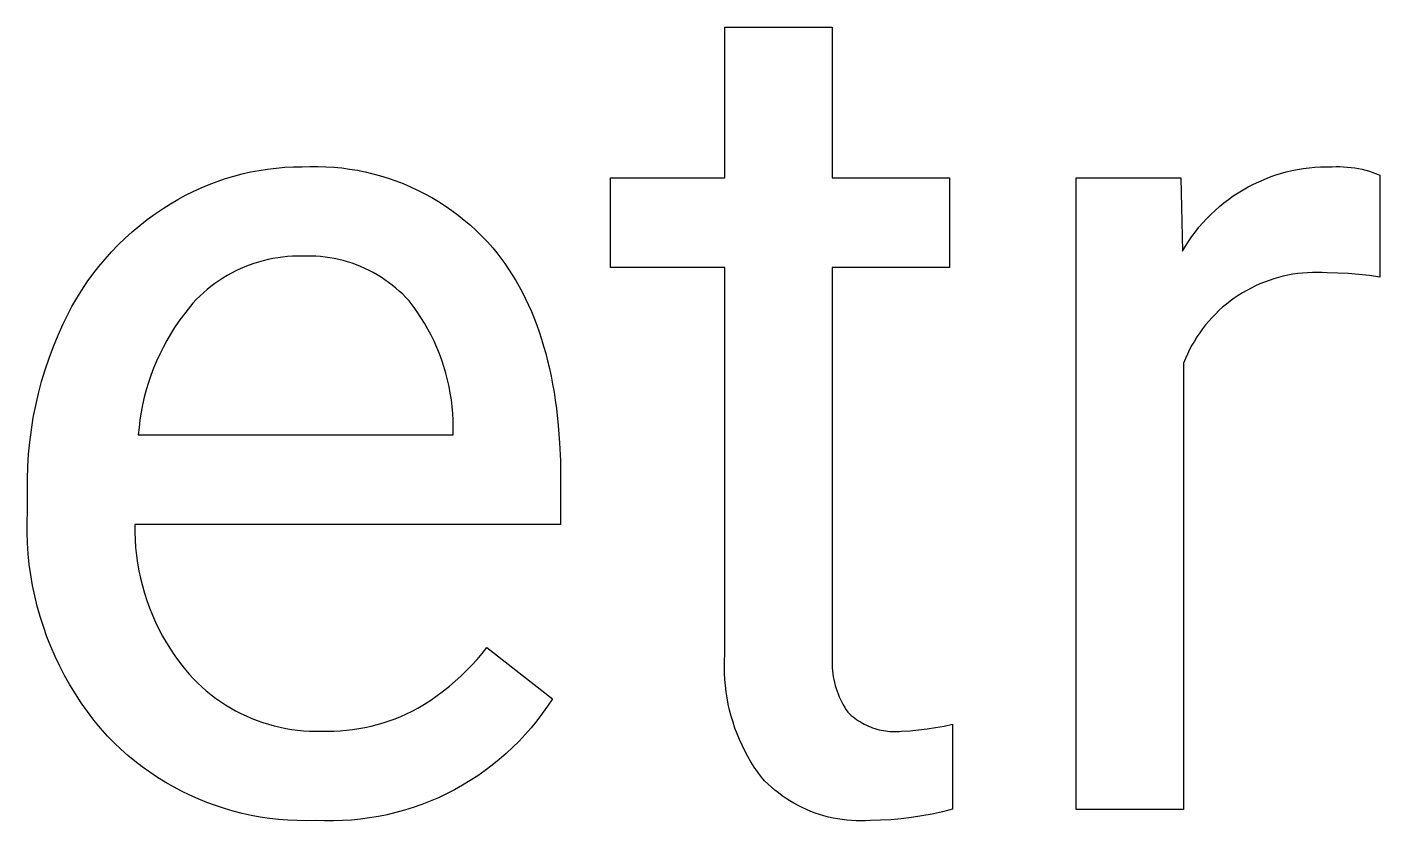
# Model space of a CAD drawing. Header units: millimetres. Extents: x 430 to 4403, y -1522 to 1254.
# Drawn here: x 4230.91 to 4276.29, y -1170.89 to -1144.27 of the extents above; entities that cross this region are included whole.
import ezdxf

# ---------------------------------------------------------------- set-up
doc = ezdxf.new("R2010")
doc.units = ezdxf.units.MM
doc.header["$MEASUREMENT"] = 0
doc.layers.add('Domyślny', color=7, linetype='Continuous', true_color=0x000000)

msp = doc.modelspace()

# ---------------------------------------------------------------- linework, layer by layer
at = {"layer": 'Domyślny'}
for p, q in [((4254.313, -1149.328), (4254.313, -1144.27)), ((4254.313, -1144.27), (4257.92, -1144.27)), ((4257.92, -1144.27), (4257.92, -1149.328)), ((4238.403, -1149.129), (4238.689, -1149.075)), ((4238.689, -1149.075), (4238.976, -1149.031)), ((4238.976, -1149.031), (4239.264, -1148.996)), ((4239.264, -1148.996), (4239.554, -1148.972)), ((4239.554, -1148.972), (4239.844, -1148.958)), ((4239.844, -1148.958), (4240.135, -1148.954)), ((4240.135, -1148.954), (4240.401, -1148.944)), ((4240.401, -1148.944), (4240.667, -1148.943)), ((4240.667, -1148.943), (4240.934, -1148.951)), ((4240.934, -1148.951), (4241.199, -1148.968)), ((4241.199, -1148.968), (4241.464, -1148.994)), ((4241.464, -1148.994), (4241.728, -1149.029)), ((4241.728, -1149.029), (4241.991, -1149.073)), ((4241.991, -1149.073), (4242.252, -1149.125)), ((4273.142, -1149.129), (4273.332, -1149.083)), ((4273.332, -1149.083), (4273.524, -1149.045)), ((4273.524, -1149.045), (4273.717, -1149.013)), ((4273.717, -1149.013), (4273.911, -1148.987)), ((4273.911, -1148.987), (4274.105, -1148.969)), ((4274.105, -1148.969), (4274.3, -1148.957)), ((4274.3, -1148.957), (4274.496, -1148.952)), ((4274.496, -1148.952), (4274.691, -1148.954)), ((4274.691, -1148.954), (4274.817, -1148.949)), ((4274.817, -1148.949), (4274.943, -1148.949)), ((4274.943, -1148.949), (4275.069, -1148.953)), ((4275.069, -1148.953), (4275.194, -1148.962)), ((4275.194, -1148.962), (4275.32, -1148.974)), ((4275.32, -1148.974), (4275.444, -1148.992)), ((4275.444, -1148.992), (4275.568, -1149.013)), ((4275.568, -1149.013), (4275.692, -1149.039)), ((4275.692, -1149.039), (4275.814, -1149.069)), ((4275.814, -1149.069), (4275.935, -1149.104)), ((4237.013, -1149.545), (4237.285, -1149.443)), ((4237.285, -1149.443), (4237.56, -1149.35)), ((4237.56, -1149.35), (4237.839, -1149.266)), ((4237.839, -1149.266), (4238.12, -1149.193)), ((4238.12, -1149.193), (4238.403, -1149.129)), ((4242.252, -1149.125), (4242.511, -1149.187)), ((4242.511, -1149.187), (4242.768, -1149.257)), ((4242.768, -1149.257), (4243.023, -1149.336)), ((4243.023, -1149.336), (4243.274, -1149.423)), ((4243.274, -1149.423), (4243.523, -1149.519)), ((4243.523, -1149.519), (4243.768, -1149.623)), ((4250.475, -1152.326), (4250.475, -1149.328)), ((4250.475, -1149.328), (4254.313, -1149.328)), ((4257.92, -1149.328), (4261.854, -1149.328)), ((4261.854, -1149.328), (4261.854, -1152.326)), ((4266.099, -1170.5), (4266.099, -1149.328)), ((4266.099, -1149.328), (4269.606, -1149.328)), ((4269.606, -1149.328), (4269.665, -1151.787)), ((4271.871, -1149.628), (4272.045, -1149.538)), ((4272.045, -1149.538), (4272.222, -1149.454)), ((4272.222, -1149.454), (4272.401, -1149.376)), ((4272.401, -1149.376), (4272.583, -1149.304)), ((4272.583, -1149.304), (4272.767, -1149.239)), ((4272.767, -1149.239), (4272.954, -1149.181)), ((4272.954, -1149.181), (4273.142, -1149.129)), ((4275.935, -1149.104), (4276.055, -1149.142)), ((4276.055, -1149.142), (4276.173, -1149.185)), ((4276.173, -1149.185), (4276.29, -1149.232)), ((4276.29, -1149.232), (4276.29, -1152.651)), ((4235.965, -1150.046), (4236.22, -1149.907)), ((4236.22, -1149.907), (4236.48, -1149.778)), ((4236.48, -1149.778), (4236.745, -1149.657)), ((4236.745, -1149.657), (4237.013, -1149.545)), ((4243.768, -1149.623), (4244.01, -1149.735)), ((4244.01, -1149.735), (4244.247, -1149.856)), ((4244.247, -1149.856), (4244.48, -1149.984)), ((4244.48, -1149.984), (4244.709, -1150.12)), ((4271.212, -1150.046), (4271.371, -1149.933)), ((4271.371, -1149.933), (4271.534, -1149.825)), ((4271.534, -1149.825), (4271.701, -1149.724)), ((4271.701, -1149.724), (4271.871, -1149.628)), ((4235.202, -1150.532), (4235.47, -1150.35)), ((4235.47, -1150.35), (4235.715, -1150.194)), ((4235.715, -1150.194), (4235.965, -1150.046)), ((4244.709, -1150.12), (4244.934, -1150.264)), ((4244.934, -1150.264), (4245.153, -1150.415)), ((4245.153, -1150.415), (4245.367, -1150.574)), ((4270.617, -1150.553), (4270.759, -1150.418)), ((4270.759, -1150.418), (4270.905, -1150.289)), ((4270.905, -1150.289), (4271.056, -1150.165)), ((4271.056, -1150.165), (4271.212, -1150.046)), ((4234.686, -1150.924), (4234.94, -1150.724)), ((4234.94, -1150.724), (4235.202, -1150.532)), ((4245.367, -1150.574), (4245.575, -1150.74)), ((4245.575, -1150.74), (4245.778, -1150.913)), ((4270.22, -1150.984), (4270.347, -1150.836)), ((4270.347, -1150.836), (4270.479, -1150.692)), ((4270.479, -1150.692), (4270.617, -1150.553)), ((4233.965, -1151.576), (4234.198, -1151.351)), ((4234.198, -1151.351), (4234.438, -1151.133)), ((4234.438, -1151.133), (4234.686, -1150.924)), ((4245.778, -1150.913), (4245.975, -1151.092)), ((4245.975, -1151.092), (4246.165, -1151.278)), ((4246.165, -1151.278), (4246.349, -1151.47)), ((4269.87, -1151.455), (4269.981, -1151.294)), ((4269.981, -1151.294), (4270.098, -1151.137)), ((4270.098, -1151.137), (4270.22, -1150.984)), ((4233.741, -1151.81), (4233.965, -1151.576)), ((4246.349, -1151.47), (4246.527, -1151.669)), ((4246.527, -1151.669), (4246.667, -1151.841)), ((4269.665, -1151.787), (4269.764, -1151.619)), ((4269.764, -1151.619), (4269.87, -1151.455)), ((4233.316, -1152.299), (4233.524, -1152.051)), ((4233.524, -1152.051), (4233.741, -1151.81)), ((4238.362, -1152.252), (4238.209, -1152.312)), ((4238.517, -1152.197), (4238.362, -1152.252)), ((4238.674, -1152.148), (4238.517, -1152.197)), ((4238.833, -1152.104), (4238.674, -1152.148)), ((4238.992, -1152.066), (4238.833, -1152.104)), ((4239.153, -1152.033), (4238.992, -1152.066)), ((4239.316, -1152.005), (4239.153, -1152.033)), ((4239.478, -1151.983), (4239.316, -1152.005)), ((4239.642, -1151.967), (4239.478, -1151.983)), ((4239.806, -1151.956), (4239.642, -1151.967)), ((4239.97, -1151.951), (4239.806, -1151.956)), ((4240.135, -1151.951), (4239.97, -1151.951)), ((4240.289, -1151.947), (4240.135, -1151.951)), ((4240.444, -1151.948), (4240.289, -1151.947)), ((4240.598, -1151.954), (4240.444, -1151.948)), ((4240.752, -1151.965), (4240.598, -1151.954)), ((4240.906, -1151.981), (4240.752, -1151.965)), ((4241.059, -1152.003), (4240.906, -1151.981)), ((4241.211, -1152.03), (4241.059, -1152.003)), ((4241.362, -1152.062), (4241.211, -1152.03)), ((4241.512, -1152.099), (4241.362, -1152.062)), ((4241.661, -1152.141), (4241.512, -1152.099)), ((4241.808, -1152.189), (4241.661, -1152.141)), ((4241.953, -1152.241), (4241.808, -1152.189)), ((4242.097, -1152.298), (4241.953, -1152.241)), ((4246.667, -1151.841), (4246.803, -1152.017)), ((4246.803, -1152.017), (4246.934, -1152.199)), ((4246.934, -1152.199), (4247.061, -1152.384)), ((4232.927, -1152.817), (4233.117, -1152.555)), ((4233.117, -1152.555), (4233.316, -1152.299)), ((4237.479, -1152.687), (4237.341, -1152.777)), ((4237.619, -1152.602), (4237.479, -1152.687)), ((4237.763, -1152.522), (4237.619, -1152.602)), ((4237.909, -1152.447), (4237.763, -1152.522)), ((4238.058, -1152.377), (4237.909, -1152.447)), ((4238.209, -1152.312), (4238.058, -1152.377)), ((4242.239, -1152.36), (4242.097, -1152.298)), ((4242.378, -1152.427), (4242.239, -1152.36)), ((4242.515, -1152.498), (4242.378, -1152.427)), ((4242.649, -1152.574), (4242.515, -1152.498)), ((4242.781, -1152.655), (4242.649, -1152.574)), ((4242.91, -1152.74), (4242.781, -1152.655)), ((4247.061, -1152.384), (4247.184, -1152.575)), ((4247.184, -1152.575), (4247.302, -1152.769)), ((4254.313, -1152.326), (4250.475, -1152.326)), ((4254.313, -1165.304), (4254.313, -1152.326)), ((4261.854, -1152.326), (4257.92, -1152.326)), ((4257.92, -1152.326), (4257.92, -1165.354)), ((4272.727, -1152.711), (4272.57, -1152.763)), ((4272.885, -1152.665), (4272.727, -1152.711)), ((4273.044, -1152.625), (4272.885, -1152.665)), ((4273.205, -1152.59), (4273.044, -1152.625)), ((4273.367, -1152.56), (4273.205, -1152.59)), ((4273.53, -1152.537), (4273.367, -1152.56)), ((4273.694, -1152.519), (4273.53, -1152.537)), ((4273.858, -1152.506), (4273.694, -1152.519)), ((4274.022, -1152.499), (4273.858, -1152.506)), ((4274.187, -1152.498), (4274.022, -1152.499)), ((4274.351, -1152.503), (4274.187, -1152.498)), ((4274.516, -1152.514), (4274.351, -1152.503)), ((4274.872, -1152.517), (4274.516, -1152.514)), ((4275.228, -1152.533), (4274.872, -1152.517)), ((4275.583, -1152.561), (4275.228, -1152.533)), ((4275.937, -1152.6), (4275.583, -1152.561)), ((4276.29, -1152.651), (4275.937, -1152.6)), ((4232.574, -1153.361), (4232.746, -1153.086)), ((4232.746, -1153.086), (4232.927, -1152.817)), ((4236.947, -1153.073), (4236.823, -1153.181)), ((4237.075, -1152.97), (4236.947, -1153.073)), ((4237.206, -1152.871), (4237.075, -1152.97)), ((4237.341, -1152.777), (4237.206, -1152.871)), ((4243.036, -1152.829), (4242.91, -1152.74)), ((4243.159, -1152.923), (4243.036, -1152.829)), ((4243.279, -1153.021), (4243.159, -1152.923)), ((4243.395, -1153.122), (4243.279, -1153.021)), ((4243.508, -1153.228), (4243.395, -1153.122)), ((4247.302, -1152.769), (4247.415, -1152.969)), ((4247.415, -1152.969), (4247.524, -1153.173)), ((4271.82, -1153.1), (4271.678, -1153.182)), ((4271.966, -1153.022), (4271.82, -1153.1)), ((4272.113, -1152.949), (4271.966, -1153.022)), ((4272.263, -1152.882), (4272.113, -1152.949)), ((4272.416, -1152.82), (4272.263, -1152.882)), ((4272.57, -1152.763), (4272.416, -1152.82)), ((4232.412, -1153.642), (4232.574, -1153.361)), ((4236.473, -1153.528), (4236.309, -1153.725)), ((4236.585, -1153.408), (4236.473, -1153.528)), ((4236.702, -1153.292), (4236.585, -1153.408)), ((4236.823, -1153.181), (4236.702, -1153.292)), ((4243.617, -1153.337), (4243.508, -1153.228)), ((4243.723, -1153.45), (4243.617, -1153.337)), ((4243.862, -1153.631), (4243.723, -1153.45)), ((4247.524, -1153.173), (4247.629, -1153.381)), ((4247.629, -1153.381), (4247.729, -1153.595)), ((4247.729, -1153.595), (4247.825, -1153.812)), ((4271.14, -1153.56), (4271.014, -1153.666)), ((4271.269, -1153.459), (4271.14, -1153.56)), ((4271.402, -1153.362), (4271.269, -1153.459)), ((4271.539, -1153.27), (4271.402, -1153.362)), ((4271.678, -1153.182), (4271.539, -1153.27)), ((4232.118, -1154.219), (4232.26, -1153.928)), ((4232.26, -1153.928), (4232.412, -1153.642)), ((4236.151, -1153.927), (4236.001, -1154.134)), ((4236.309, -1153.725), (4236.151, -1153.927)), ((4243.995, -1153.817), (4243.862, -1153.631)), ((4244.122, -1154.006), (4243.995, -1153.817)), ((4244.242, -1154.2), (4244.122, -1154.006)), ((4247.825, -1153.812), (4247.916, -1154.035)), ((4247.916, -1154.035), (4248.003, -1154.261)), ((4270.659, -1154.01), (4270.549, -1154.132)), ((4270.773, -1153.891), (4270.659, -1154.01)), ((4270.891, -1153.777), (4270.773, -1153.891)), ((4271.014, -1153.666), (4270.891, -1153.777)), ((4231.948, -1154.596), (4232.118, -1154.219)), ((4235.857, -1154.346), (4235.721, -1154.563)), ((4236.001, -1154.134), (4235.857, -1154.346)), ((4244.356, -1154.398), (4244.242, -1154.2)), ((4244.463, -1154.6), (4244.356, -1154.398)), ((4248.003, -1154.261), (4248.085, -1154.493)), ((4248.085, -1154.493), (4248.163, -1154.729)), ((4270.244, -1154.521), (4270.152, -1154.657)), ((4270.341, -1154.388), (4270.244, -1154.521)), ((4270.443, -1154.258), (4270.341, -1154.388)), ((4270.549, -1154.132), (4270.443, -1154.258)), ((4231.647, -1155.367), (4231.791, -1154.979)), ((4231.791, -1154.979), (4231.948, -1154.596)), ((4235.592, -1154.784), (4235.471, -1155.01)), ((4235.721, -1154.563), (4235.592, -1154.784)), ((4244.563, -1154.805), (4244.463, -1154.6)), ((4244.656, -1155.013), (4244.563, -1154.805)), ((4248.163, -1154.729), (4248.236, -1154.969)), ((4248.236, -1154.969), (4248.305, -1155.214)), ((4269.982, -1154.939), (4269.905, -1155.084)), ((4270.065, -1154.797), (4269.982, -1154.939)), ((4270.152, -1154.657), (4270.065, -1154.797)), ((4231.515, -1155.759), (4231.647, -1155.367)), ((4235.357, -1155.239), (4235.251, -1155.472)), ((4235.471, -1155.01), (4235.357, -1155.239)), ((4244.742, -1155.224), (4244.656, -1155.013)), ((4244.821, -1155.438), (4244.742, -1155.224)), ((4244.893, -1155.655), (4244.821, -1155.438)), ((4248.305, -1155.214), (4248.37, -1155.464)), ((4269.765, -1155.382), (4269.703, -1155.535)), ((4269.832, -1155.232), (4269.765, -1155.382)), ((4269.905, -1155.084), (4269.832, -1155.232)), ((4231.396, -1156.155), (4231.515, -1155.759)), ((4235.153, -1155.709), (4235.063, -1155.949)), ((4235.251, -1155.472), (4235.153, -1155.709)), ((4244.958, -1155.874), (4244.893, -1155.655)), ((4245.015, -1156.095), (4244.958, -1155.874)), ((4248.37, -1155.464), (4248.43, -1155.718)), ((4248.43, -1155.718), (4248.486, -1155.977)), ((4269.703, -1155.535), (4269.703, -1170.5)), ((4231.29, -1156.555), (4231.396, -1156.155)), ((4234.981, -1156.191), (4234.907, -1156.436)), ((4235.063, -1155.949), (4234.981, -1156.191)), ((4245.064, -1156.318), (4245.015, -1156.095)), ((4245.106, -1156.542), (4245.064, -1156.318)), ((4248.486, -1155.977), (4248.537, -1156.241)), ((4248.537, -1156.241), (4248.584, -1156.509)), ((4231.197, -1156.958), (4231.29, -1156.555)), ((4234.841, -1156.684), (4234.784, -1156.934)), ((4234.907, -1156.436), (4234.841, -1156.684)), ((4245.141, -1156.768), (4245.106, -1156.542)), ((4245.168, -1156.994), (4245.141, -1156.768)), ((4248.584, -1156.509), (4248.626, -1156.781)), ((4248.626, -1156.781), (4248.664, -1157.058)), ((4231.117, -1157.364), (4231.197, -1156.958)), ((4234.735, -1157.185), (4234.695, -1157.438)), ((4234.784, -1156.934), (4234.735, -1157.185)), ((4245.187, -1157.222), (4245.168, -1156.994)), ((4245.198, -1157.45), (4245.187, -1157.222)), ((4248.664, -1157.058), (4248.726, -1157.626)), ((4231.051, -1157.773), (4231.117, -1157.364)), ((4234.663, -1157.692), (4234.64, -1157.947)), ((4234.695, -1157.438), (4234.663, -1157.692)), ((4245.202, -1157.678), (4245.198, -1157.45)), ((4245.202, -1157.947), (4245.202, -1157.678)), ((4248.726, -1157.626), (4248.771, -1158.213)), ((4230.998, -1158.183), (4231.051, -1157.773)), ((4234.64, -1157.947), (4245.202, -1157.947)), ((4230.931, -1159.008), (4230.958, -1158.595)), ((4230.958, -1158.595), (4230.998, -1158.183)), ((4248.771, -1158.213), (4248.797, -1158.817)), ((4230.918, -1159.422), (4230.931, -1159.008)), ((4248.797, -1158.817), (4248.806, -1159.44)), ((4230.919, -1159.835), (4230.918, -1159.422)), ((4248.806, -1159.44), (4248.806, -1160.945)), ((4230.919, -1160.5), (4230.919, -1159.835)), ((4230.907, -1160.857), (4230.919, -1160.5)), ((4230.908, -1161.215), (4230.907, -1160.857)), ((4230.92, -1161.572), (4230.908, -1161.215)), ((4248.806, -1160.945), (4234.523, -1160.945)), ((4234.523, -1160.945), (4234.523, -1161.205)), ((4234.523, -1161.205), (4234.532, -1161.465)), ((4230.945, -1161.929), (4230.92, -1161.572)), ((4234.532, -1161.465), (4234.55, -1161.724)), ((4234.55, -1161.724), (4234.577, -1161.983)), ((4230.982, -1162.285), (4230.945, -1161.929)), ((4234.577, -1161.983), (4234.613, -1162.24)), ((4234.613, -1162.24), (4234.658, -1162.497)), ((4231.031, -1162.639), (4230.982, -1162.285)), ((4231.092, -1162.991), (4231.031, -1162.639)), ((4234.658, -1162.497), (4234.712, -1162.751)), ((4231.166, -1163.341), (4231.092, -1162.991)), ((4234.712, -1162.751), (4234.775, -1163.003)), ((4234.775, -1163.003), (4234.846, -1163.253)), ((4231.25, -1163.688), (4231.166, -1163.341)), ((4234.846, -1163.253), (4234.927, -1163.501)), ((4234.927, -1163.501), (4235.015, -1163.745)), ((4231.347, -1164.033), (4231.25, -1163.688)), ((4231.456, -1164.373), (4231.347, -1164.033)), ((4235.015, -1163.745), (4235.113, -1163.986)), ((4235.113, -1163.986), (4235.218, -1164.224)), ((4231.576, -1164.71), (4231.456, -1164.373)), ((4235.218, -1164.224), (4235.332, -1164.458)), ((4235.332, -1164.458), (4235.454, -1164.688)), ((4231.707, -1165.043), (4231.576, -1164.71)), ((4235.454, -1164.688), (4235.584, -1164.913)), ((4235.584, -1164.913), (4235.722, -1165.133)), ((4231.85, -1165.371), (4231.707, -1165.043)), ((4232.003, -1165.694), (4231.85, -1165.371)), ((4235.722, -1165.133), (4235.867, -1165.349)), ((4235.867, -1165.349), (4236.02, -1165.56)), ((4246.003, -1165.472), (4246.171, -1165.275)), ((4246.171, -1165.275), (4246.332, -1165.073)), ((4246.332, -1165.073), (4248.534, -1166.791)), ((4254.303, -1165.513), (4254.313, -1165.304)), ((4257.92, -1165.354), (4257.914, -1165.454)), ((4232.168, -1166.011), (4232.003, -1165.694)), ((4236.02, -1165.56), (4236.18, -1165.765)), ((4236.18, -1165.765), (4236.347, -1165.964)), ((4245.463, -1166.029), (4245.649, -1165.849)), ((4245.649, -1165.849), (4245.829, -1165.663)), ((4245.829, -1165.663), (4246.003, -1165.472)), ((4254.3, -1165.722), (4254.303, -1165.513)), ((4254.304, -1165.931), (4254.3, -1165.722)), ((4257.914, -1165.454), (4257.912, -1165.554)), ((4257.912, -1165.554), (4257.913, -1165.654)), ((4257.913, -1165.654), (4257.918, -1165.754)), ((4257.918, -1165.754), (4257.926, -1165.854)), ((4257.926, -1165.854), (4257.937, -1165.953)), ((4232.343, -1166.323), (4232.168, -1166.011)), ((4232.529, -1166.628), (4232.343, -1166.323)), ((4236.347, -1165.964), (4236.482, -1166.11)), ((4236.482, -1166.11), (4236.622, -1166.252)), ((4236.622, -1166.252), (4236.767, -1166.388)), ((4245.074, -1166.37), (4245.271, -1166.203)), ((4245.271, -1166.203), (4245.463, -1166.029)), ((4254.315, -1166.14), (4254.304, -1165.931)), ((4254.334, -1166.348), (4254.315, -1166.14)), ((4257.937, -1165.953), (4257.952, -1166.053)), ((4257.952, -1166.053), (4257.971, -1166.151)), ((4257.971, -1166.151), (4257.992, -1166.249)), ((4257.992, -1166.249), (4258.017, -1166.346)), ((4232.725, -1166.927), (4232.529, -1166.628)), ((4236.767, -1166.388), (4236.917, -1166.52)), ((4236.917, -1166.52), (4237.072, -1166.646)), ((4237.072, -1166.646), (4237.23, -1166.767)), ((4237.23, -1166.767), (4237.393, -1166.882)), ((4244.452, -1166.834), (4244.664, -1166.686)), ((4244.664, -1166.686), (4244.872, -1166.531)), ((4244.872, -1166.531), (4245.074, -1166.37)), ((4254.359, -1166.555), (4254.334, -1166.348)), ((4254.391, -1166.762), (4254.359, -1166.555)), ((4254.43, -1166.967), (4254.391, -1166.762)), ((4258.017, -1166.346), (4258.046, -1166.442)), ((4258.046, -1166.442), (4258.078, -1166.537)), ((4258.078, -1166.537), (4258.113, -1166.631)), ((4258.113, -1166.631), (4258.151, -1166.723)), ((4258.151, -1166.723), (4258.192, -1166.815)), ((4232.931, -1167.219), (4232.725, -1166.927)), ((4233.147, -1167.504), (4232.931, -1167.219)), ((4237.393, -1166.882), (4237.559, -1166.991)), ((4237.559, -1166.991), (4237.73, -1167.095)), ((4237.73, -1167.095), (4237.903, -1167.193)), ((4237.903, -1167.193), (4238.08, -1167.284)), ((4243.638, -1167.297), (4243.827, -1167.206)), ((4243.827, -1167.206), (4244.014, -1167.109)), ((4244.014, -1167.109), (4244.235, -1166.975)), ((4244.235, -1166.975), (4244.452, -1166.834)), ((4248.367, -1167.043), (4248.192, -1167.29)), ((4248.534, -1166.791), (4248.367, -1167.043)), ((4254.476, -1167.171), (4254.43, -1166.967)), ((4254.529, -1167.374), (4254.476, -1167.171)), ((4258.192, -1166.815), (4258.237, -1166.904)), ((4258.237, -1166.904), (4258.284, -1166.992)), ((4258.284, -1166.992), (4258.335, -1167.079)), ((4258.335, -1167.079), (4258.389, -1167.164)), ((4258.389, -1167.164), (4258.445, -1167.246)), ((4233.373, -1167.782), (4233.147, -1167.504)), ((4238.08, -1167.284), (4238.261, -1167.369)), ((4238.261, -1167.369), (4238.444, -1167.448)), ((4238.444, -1167.448), (4238.629, -1167.521)), ((4238.629, -1167.521), (4238.817, -1167.587)), ((4238.817, -1167.587), (4239.007, -1167.646)), ((4239.007, -1167.646), (4239.2, -1167.699)), ((4242.448, -1167.708), (4242.651, -1167.656)), ((4242.651, -1167.656), (4242.853, -1167.598)), ((4242.853, -1167.598), (4243.053, -1167.532)), ((4243.053, -1167.532), (4243.251, -1167.46)), ((4243.251, -1167.46), (4243.446, -1167.382)), ((4243.446, -1167.382), (4243.638, -1167.297)), ((4248.009, -1167.53), (4247.818, -1167.764)), ((4248.192, -1167.29), (4248.009, -1167.53)), ((4254.589, -1167.574), (4254.529, -1167.374)), ((4254.655, -1167.772), (4254.589, -1167.574)), ((4258.445, -1167.246), (4258.5, -1167.299)), ((4258.5, -1167.299), (4258.556, -1167.349)), ((4258.556, -1167.349), (4258.614, -1167.397)), ((4258.614, -1167.397), (4258.674, -1167.444)), ((4258.674, -1167.444), (4258.735, -1167.488)), ((4258.735, -1167.488), (4258.797, -1167.53)), ((4258.797, -1167.53), (4258.861, -1167.57)), ((4258.861, -1167.57), (4258.927, -1167.608)), ((4258.927, -1167.608), (4258.993, -1167.644)), ((4258.993, -1167.644), (4259.061, -1167.677)), ((4259.061, -1167.677), (4259.13, -1167.708)), ((4261.669, -1167.708), (4261.951, -1167.646)), ((4261.951, -1167.646), (4261.951, -1170.494)), ((4233.608, -1168.051), (4233.373, -1167.782)), ((4233.826, -1168.272), (4233.608, -1168.051)), ((4239.2, -1167.699), (4239.393, -1167.746)), ((4239.393, -1167.746), (4239.589, -1167.785)), ((4239.589, -1167.785), (4239.785, -1167.818)), ((4239.785, -1167.818), (4239.983, -1167.843)), ((4239.983, -1167.843), (4240.181, -1167.862)), ((4240.181, -1167.862), (4240.38, -1167.874)), ((4240.38, -1167.874), (4240.58, -1167.879)), ((4240.58, -1167.879), (4240.779, -1167.877)), ((4240.779, -1167.877), (4240.989, -1167.88)), ((4240.989, -1167.88), (4241.199, -1167.877)), ((4241.199, -1167.877), (4241.409, -1167.866)), ((4241.409, -1167.866), (4241.619, -1167.848)), ((4241.619, -1167.848), (4241.828, -1167.823)), ((4241.828, -1167.823), (4242.035, -1167.792)), ((4242.035, -1167.792), (4242.242, -1167.754)), ((4242.242, -1167.754), (4242.448, -1167.708)), ((4247.618, -1167.991), (4247.411, -1168.211)), ((4247.818, -1167.764), (4247.618, -1167.991)), ((4254.729, -1167.968), (4254.655, -1167.772)), ((4254.808, -1168.161), (4254.729, -1167.968)), ((4259.13, -1167.708), (4259.2, -1167.737)), ((4259.2, -1167.737), (4259.271, -1167.763)), ((4259.271, -1167.763), (4259.342, -1167.787)), ((4259.342, -1167.787), (4259.415, -1167.809)), ((4259.415, -1167.809), (4259.488, -1167.828)), ((4259.488, -1167.828), (4259.562, -1167.844)), ((4259.562, -1167.844), (4259.636, -1167.858)), ((4259.636, -1167.858), (4259.711, -1167.869)), ((4259.711, -1167.869), (4259.786, -1167.878)), ((4259.786, -1167.878), (4259.861, -1167.884)), ((4259.861, -1167.884), (4259.936, -1167.888)), ((4259.936, -1167.888), (4260.012, -1167.889)), ((4260.012, -1167.889), (4260.088, -1167.888)), ((4260.088, -1167.888), (4260.163, -1167.884)), ((4260.163, -1167.884), (4260.238, -1167.877)), ((4260.238, -1167.877), (4260.526, -1167.862)), ((4260.526, -1167.862), (4260.814, -1167.838)), ((4260.814, -1167.838), (4261.1, -1167.804)), ((4261.1, -1167.804), (4261.385, -1167.76)), ((4261.385, -1167.76), (4261.669, -1167.708)), ((4234.052, -1168.484), (4233.826, -1168.272)), ((4234.285, -1168.689), (4234.052, -1168.484)), ((4247.197, -1168.424), (4246.975, -1168.629)), ((4247.411, -1168.211), (4247.197, -1168.424)), ((4254.894, -1168.352), (4254.808, -1168.161)), ((4254.987, -1168.539), (4254.894, -1168.352)), ((4255.086, -1168.724), (4254.987, -1168.539)), ((4234.525, -1168.886), (4234.285, -1168.689)), ((4234.771, -1169.075), (4234.525, -1168.886)), ((4246.512, -1169.017), (4246.271, -1169.199)), ((4246.747, -1168.827), (4246.512, -1169.017)), ((4246.975, -1168.629), (4246.747, -1168.827)), ((4255.19, -1168.905), (4255.086, -1168.724)), ((4255.301, -1169.082), (4255.19, -1168.905)), ((4235.023, -1169.255), (4234.771, -1169.075)), ((4235.282, -1169.427), (4235.023, -1169.255)), ((4235.545, -1169.59), (4235.282, -1169.427)), ((4246.023, -1169.372), (4245.77, -1169.537)), ((4246.271, -1169.199), (4246.023, -1169.372)), ((4255.418, -1169.255), (4255.301, -1169.082)), ((4255.541, -1169.424), (4255.418, -1169.255)), ((4255.648, -1169.538), (4255.541, -1169.424)), ((4235.815, -1169.744), (4235.545, -1169.59)), ((4236.089, -1169.889), (4235.815, -1169.744)), ((4236.368, -1170.024), (4236.089, -1169.889)), ((4245.247, -1169.841), (4244.979, -1169.979)), ((4245.511, -1169.693), (4245.247, -1169.841)), ((4245.77, -1169.537), (4245.511, -1169.693)), ((4255.76, -1169.647), (4255.648, -1169.538)), ((4255.875, -1169.753), (4255.76, -1169.647)), ((4255.993, -1169.854), (4255.875, -1169.753)), ((4256.115, -1169.951), (4255.993, -1169.854)), ((4256.24, -1170.044), (4256.115, -1169.951)), ((4236.652, -1170.15), (4236.368, -1170.024)), ((4236.939, -1170.266), (4236.652, -1170.15)), ((4237.23, -1170.373), (4236.939, -1170.266)), ((4237.525, -1170.47), (4237.23, -1170.373)), ((4244.146, -1170.337), (4243.861, -1170.437)), ((4244.428, -1170.227), (4244.146, -1170.337)), ((4244.705, -1170.108), (4244.428, -1170.227)), ((4244.979, -1169.979), (4244.705, -1170.108)), ((4256.369, -1170.133), (4256.24, -1170.044)), ((4256.5, -1170.217), (4256.369, -1170.133)), ((4256.634, -1170.297), (4256.5, -1170.217)), ((4256.771, -1170.371), (4256.634, -1170.297)), ((4256.911, -1170.441), (4256.771, -1170.371)), ((4237.823, -1170.556), (4237.525, -1170.47)), ((4238.123, -1170.633), (4237.823, -1170.556)), ((4238.426, -1170.7), (4238.123, -1170.633)), ((4238.732, -1170.756), (4238.426, -1170.7)), ((4239.038, -1170.802), (4238.732, -1170.756)), ((4239.346, -1170.837), (4239.038, -1170.802)), ((4239.656, -1170.862), (4239.346, -1170.837)), ((4239.965, -1170.877), (4239.656, -1170.862)), ((4241.793, -1170.859), (4241.492, -1170.878)), ((4242.094, -1170.829), (4241.793, -1170.859)), ((4242.394, -1170.789), (4242.094, -1170.829)), ((4242.692, -1170.739), (4242.394, -1170.789)), ((4242.988, -1170.678), (4242.692, -1170.739)), ((4243.282, -1170.608), (4242.988, -1170.678)), ((4243.573, -1170.527), (4243.282, -1170.608)), ((4243.861, -1170.437), (4243.573, -1170.527)), ((4257.053, -1170.507), (4256.911, -1170.441)), ((4257.197, -1170.567), (4257.053, -1170.507)), ((4257.343, -1170.622), (4257.197, -1170.567)), ((4257.49, -1170.672), (4257.343, -1170.622)), ((4257.64, -1170.717), (4257.49, -1170.672)), ((4257.791, -1170.757), (4257.64, -1170.717)), ((4257.943, -1170.791), (4257.791, -1170.757)), ((4258.096, -1170.821), (4257.943, -1170.791)), ((4258.25, -1170.845), (4258.096, -1170.821)), ((4258.405, -1170.863), (4258.25, -1170.845)), ((4258.561, -1170.876), (4258.405, -1170.863)), ((4259.534, -1170.867), (4259.184, -1170.875)), ((4259.884, -1170.848), (4259.534, -1170.867)), ((4260.233, -1170.818), (4259.884, -1170.848)), ((4260.58, -1170.776), (4260.233, -1170.818)), ((4260.926, -1170.722), (4260.58, -1170.776)), ((4261.27, -1170.658), (4260.926, -1170.722)), ((4261.612, -1170.582), (4261.27, -1170.658)), ((4261.951, -1170.494), (4261.612, -1170.582)), ((4269.703, -1170.5), (4266.099, -1170.5)), ((4240.276, -1170.881), (4239.965, -1170.877)), ((4240.586, -1170.875), (4240.276, -1170.881)), ((4240.888, -1170.886), (4240.586, -1170.875)), ((4241.19, -1170.888), (4240.888, -1170.886)), ((4241.492, -1170.878), (4241.19, -1170.888)), ((4258.716, -1170.884), (4258.561, -1170.876)), ((4258.872, -1170.886), (4258.716, -1170.884)), ((4259.028, -1170.883), (4258.872, -1170.886)), ((4259.184, -1170.875), (4259.028, -1170.883))]:
    msp.add_line(p, q, dxfattribs=at)

doc.saveas('drawing.dxf')
